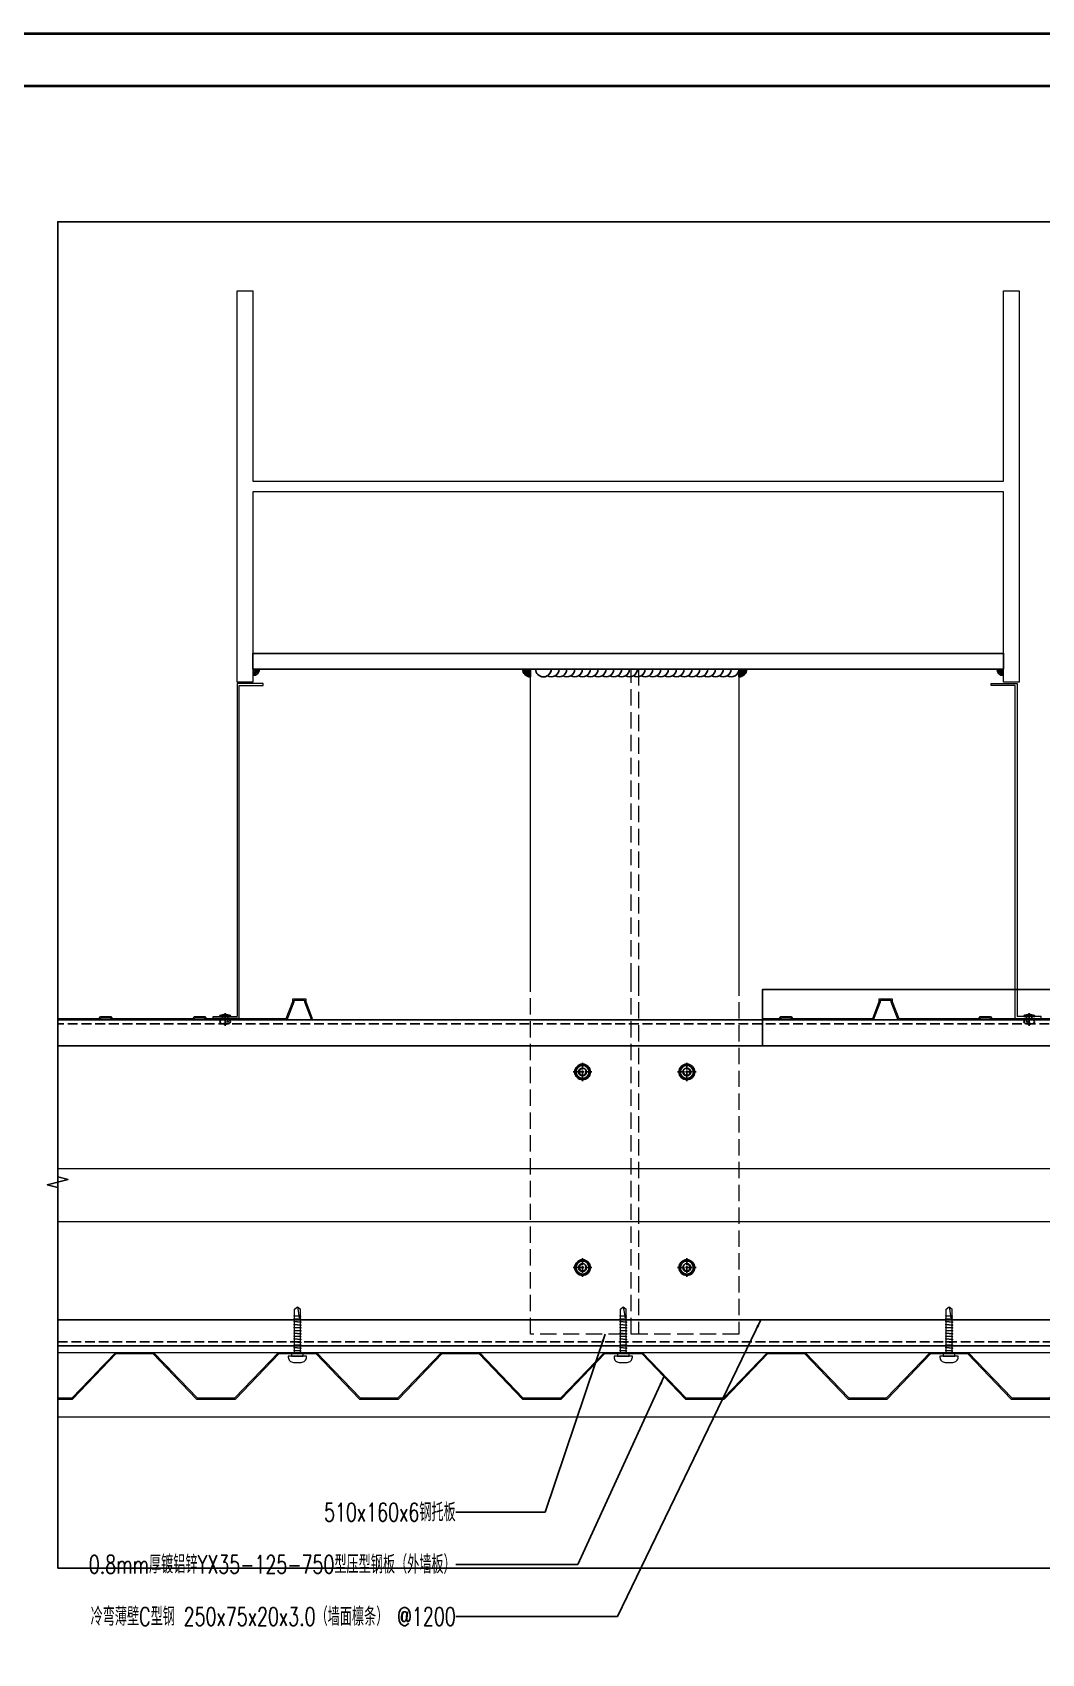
# Model space of a CAD drawing. Extents: x -160106 to 966792, y -663931 to 1550022.
# Drawn here: x -85492 to -84717, y -138860 to -137617 of the extents above; entities that cross this region are included whole.
import ezdxf
from ezdxf.enums import TextEntityAlignment as Align
from ezdxf.xclip import XClip

# ---------------------------------------------------------------- set-up
doc = ezdxf.new("R2010")
doc.units = 0
for name, pattern in [('CENTER', [2, 1.25, -0.25, 0.25, -0.25]), ('DASH', [0.35, 0.25, -0.1]), ('ZN-DASH', [0.35, 0.25, -0.1])]:
    doc.linetypes.add(name, pattern=pattern)
for name, color, linetype in [('!ZN4-焊缝-8', 8, 'Continuous'), ('!ZN4-配件-11', 11, 'Continuous'), ('!ZN5-钢材投影-40', 40, 'Continuous'), ('!ZN6-虚线-8', 8, 'ZN-DASH'), ('0-cxFrame', 155, 'Continuous'), ('3符号', 173, 'Continuous'), ('DIM', 173, 'Continuous'), ('TEXT', 7, 'Continuous'), ('焊缝', 8, 'Continuous')]:
    doc.layers.add(name, color=color, linetype=linetype)
for name, color, linetype, lineweight in [('0-cxText', 131, 'Continuous', 25), ('0_PURLIN-CON', 253, 'Continuous', 15), ('0_SCREW RIVET', 4, 'Continuous', 15), ('S-col', 2, 'Continuous', 0), ('彩钢板', 6, 'Continuous', 15)]:
    doc.layers.add(name, color=color, linetype=linetype, lineweight=lineweight)
doc.layers.add('0_INSULATION', color=252, linetype='Continuous', lineweight=9, transparency=0.2)
doc.styles.add('cx_tuming', font='simhei.ttf')
doc.styles.add('cx_tuqian1', font='')
doc.styles.add('DHTEXT-1', font='ROMANS.shx', dxfattribs={"width": 0.7, "bigfont": 'CHINESE.shx'})
doc.styles.add('黑体', font='simhei.ttf', dxfattribs={"height": 12})
doc.styles.get('cx_tuqian1').set_extended_font_data('SimSun')
doc.dimstyles.new('ZN4', dxfattribs={"dimscale": 4, "dimtxt": 2.5, "dimasz": 1.5, "dimexe": 1, "dimexo": 2, "dimgap": 0.9, "dimtad": 1, "dimdec": 0, "dimdsep": 46, "dimtxsty": 'DHTEXT-1', "dimblk": 'ARCHTICK', "dimcen": 2.5, "dimclrd": 173, "dimclre": 173, "dimclrt": 7, "dimazin": 2, "dimtfac": 1, "dimtix": 1, "dimtmove": 2, "dimatfit": 3, "dimfxl": 0, "dimarcsym": 0})

# ---------------------------------------------------------------- blocks, each defined once
blk = doc.blocks.new('20250827133424')
at = {"layer": '彩钢板', "color": 1}
for p, q in [((-30.4, -18), (-31.1, -17.3)), ((780.4, -18), (781.1, -17.3))]:
    blk.add_line(p, q, dxfattribs=at)
for points in [[(-31.1, -17.3), (-14.5, 0), (14.5, 0), (48, -35), (77, -35), (110.5, 0), (139.5, 0), (173, -35), (202, -35), (235.5, 0), (264.5, 0), (298, -35), (327, -35), (360.5, 0), (389.5, 0), (423, -35), (452, -35), (485.5, 0), (514.5, 0), (548, -35), (577, -35), (610.5, 0), (639.5, 0), (673, -35), (702, -35), (735.5, 0), (764.5, 0), (781.1, -17.3)], [(-30.4, -18), (-14.1, -1), (14.1, -1), (47.6, -36), (77.4, -36), (110.9, -1), (139.1, -1), (172.6, -36), (202.4, -36), (235.9, -1), (264.1, -1), (297.6, -36), (327.4, -36), (360.9, -1), (389.1, -1), (422.6, -36), (452.4, -36), (485.9, -1), (514.1, -1), (547.6, -36), (577.4, -36), (610.9, -1), (639.1, -1), (672.6, -36), (702.4, -36), (735.9, -1), (764.1, -1), (780.4, -18)]]:
    blk.add_lwpolyline(points, dxfattribs=at)
blk = doc.blocks.new('*U3258')
at = {"layer": '!ZN5-钢材投影-40'}
for points in [[(4062.1, -11040.4), (5641.9, -11040.4), (5641.9, -11290.4), (4062.1, -11290.4)], [(4062.1, -11060.4), (5641.9, -11060.4), (5641.9, -11270.4), (4062.1, -11270.4)]]:
    blk.add_lwpolyline(points, close=True, dxfattribs=at)
at = {"layer": '!ZN6-虚线-8', "ltscale": 30}
blk.add_lwpolyline([(4062.1, -11043.5), (5641.9, -11043.5), (5641.9, -11287.4), (4062.1, -11287.4)], close=True, dxfattribs=at)
blk = doc.blocks.new('*U3260')
at = {"layer": '0_INSULATION'}
blk.add_lwpolyline([(112897.34, -53414.26), (112897.34, -53464.26), (113728.44, -53464.26), (113728.44, -53414.26)], close=True, dxfattribs=at)
blk = doc.blocks.new('$紧固件$00000145')
at = {"layer": '0_SCREW RIVET'}
for p, q in [((-1.7, 9.4), (-1.7, 7.2)), ((-1.7, 6.7), (-1.7, 5)), ((-1.7, 4.5), (-1.7, 2.8)), ((-1.7, 2.3), (-1.7, 0.6)), ((-1.7, 0.1), (-1.7, -1.6)), ((2.8, 9.4), (2.8, 7.6)), ((2.8, 7.1), (2.8, 5.4)), ((2.8, 4.9), (2.8, 3.2)), ((2.8, 2.7), (2.8, 1)), ((2.8, 0.5), (2.8, -1.2)), ((-1.7, -2.1), (-1.7, -3.8)), ((-1.7, -4.3), (-1.7, -6)), ((-1.7, -6.5), (-1.7, -8.2)), ((-1.7, -8.7), (-1.7, -10.5)), ((-1.7, -11), (-1.7, -12.7)), ((2.8, -1.7), (2.8, -3.4)), ((2.8, -3.9), (2.8, -5.6)), ((2.8, -6.1), (2.8, -7.8)), ((2.8, -8.3), (2.8, -10.1)), ((2.8, -10.6), (2.8, -12.3)), ((-1.7, -13.2), (-1.7, -14.9)), ((-1.7, -15.4), (-1.7, -17.1)), ((-1.7, -17.6), (-1.7, -19.3)), ((-1.7, -19.8), (-1.7, -24.8)), ((-1.7, -24.8), (0.5, -26.6)), ((0.5, -26.6), (2.8, -24.8)), ((2.8, -12.8), (2.8, -14.5)), ((2.8, -15), (2.8, -16.7)), ((2.8, -17.2), (2.8, -18.9)), ((2.8, -19.4), (2.8, -24.8))]:
    blk.add_line(p, q, dxfattribs=at)
blk.add_lwpolyline([(-6.5, 12.1, -0.414214), (-2.5, 16.1), (3.5, 16.1, -0.414214), (7.5, 12.1), (7.5, 12.2), (7.5, 11.4), (-6.5, 11.4), (-6.5, 12.2)], format="xyb", close=True, dxfattribs=at)
for points in [[(-4, 11.4), (5, 11.4), (5, 9.4), (-4, 9.4)], [(-1.7, 6.7), (2.8, 7.1), (3.3, 7.4), (2.8, 7.6), (-1.7, 7.2), (-2.2, 6.9)], [(-1.7, 4.5), (2.8, 4.9), (3.3, 5.2), (2.8, 5.4), (-1.7, 5), (-2.2, 4.7)], [(-1.7, 2.3), (2.8, 2.7), (3.3, 3), (2.8, 3.2), (-1.7, 2.8), (-2.2, 2.5)], [(-1.7, 0.1), (2.8, 0.5), (3.3, 0.8), (2.8, 1), (-1.7, 0.6), (-2.2, 0.3)], [(-1.7, -2.1), (2.8, -1.7), (3.3, -1.4), (2.8, -1.2), (-1.7, -1.6), (-2.2, -1.9)], [(-1.7, -4.3), (2.8, -3.9), (3.3, -3.6), (2.8, -3.4), (-1.7, -3.8), (-2.2, -4.1)], [(-1.7, -6.5), (2.8, -6.1), (3.3, -5.8), (2.8, -5.6), (-1.7, -6), (-2.2, -6.3)], [(-1.7, -8.7), (2.8, -8.3), (3.3, -8.1), (2.8, -7.8), (-1.7, -8.2), (-2.2, -8.5)], [(-1.7, -11), (2.8, -10.6), (3.3, -10.3), (2.8, -10.1), (-1.7, -10.5), (-2.2, -10.7)], [(-1.7, -13.2), (2.8, -12.8), (3.3, -12.5), (2.8, -12.3), (-1.7, -12.7), (-2.2, -13)], [(-1.7, -15.4), (2.8, -15), (3.3, -14.7), (2.8, -14.5), (-1.7, -14.9), (-2.2, -15.2)], [(-1.7, -17.6), (2.8, -17.2), (3.3, -16.9), (2.8, -16.7), (-1.7, -17.1), (-2.2, -17.4)]]:
    blk.add_lwpolyline(points, close=True, dxfattribs=at)
for points in [[(1.7, -19), (-1.7, -19.3), (-2.2, -19.6), (-1.7, -19.8), (1.6, -19.5)], [(0.5, -26.6), (1.9, -18), (2.5, -19.4), (2.5, -19.4), (2.8, -19.9)], [(2.3, -18.9), (2.8, -18.9), (3.3, -19.1), (2.8, -19.4), (2.5, -19.4)]]:
    blk.add_lwpolyline(points, dxfattribs=at)
blk = doc.blocks.new('20250826103610')
at = {"layer": '彩钢板'}
blk.add_line((18.4, 0.6), (19.3, 1), dxfattribs=at)
for points in [[(-900.7, 1), (-895.7, 14), (-895.7, 16), (-885.7, 16), (-885.7, 14), (-880.7, 1), (-819.2, 1), (-818.2, 2.5), (-810.2, 2.5), (-809.2, 1), (-747.2, 1), (-746.2, 2.5), (-738.2, 2.5), (-737.2, 1), (-675.7, 1), (-670.7, 14), (-670.7, 16), (-660.7, 16), (-660.7, 15), (-660.7, 14), (-655.7, 1), (-594.2, 1), (-593.2, 2.5), (-585.2, 2.5), (-584.2, 1), (-522.2, 1), (-521.2, 2.5), (-513.2, 2.5), (-512.2, 1), (-450.7, 1), (-445.7, 14), (-445.7, 16), (-435.7, 16), (-435.7, 14), (-430.7, 1), (-369.2, 1), (-368.2, 2.5), (-360.2, 2.5), (-359.2, 1), (-297.2, 1), (-296.2, 2.5), (-288.2, 2.5), (-287.2, 1), (-225.7, 1), (-220.7, 14), (-220.7, 16), (-210.7, 16), (-210.7, 14), (-205.7, 1), (-144.2, 1), (-143.2, 2.5), (-135.2, 2.5), (-134.2, 1), (-72.2, 1), (-71.2, 2.5), (-63.2, 2.5), (-62.2, 1), (-0.7, 1), (4.3, 14), (4.3, 16), (14.3, 16), (14.3, 14), (19.3, 1)], [(-900.7, 1), (-899.8, 0.6), (-894.7, 13.8), (-894.7, 15), (-886.7, 15), (-886.7, 13.8), (-881.4, 0), (-818.7, 0), (-817.7, 1.5), (-810.7, 1.5), (-809.7, 0), (-746.7, 0), (-745.7, 1.5), (-738.7, 1.5), (-737.7, 0), (-675, 0), (-669.7, 13.8), (-669.7, 15), (-661.7, 15), (-661.7, 13.8), (-656.4, 0), (-593.7, 0), (-592.7, 1.5), (-585.7, 1.5), (-584.7, 0), (-521.7, 0), (-520.7, 1.5), (-513.7, 1.5), (-512.7, 0), (-450, 0), (-444.7, 13.8), (-444.7, 15), (-436.7, 15), (-436.7, 13.8), (-431.4, 0), (-368.7, 0), (-367.7, 1.5), (-360.7, 1.5), (-359.7, 0), (-296.7, 0), (-295.7, 1.5), (-288.7, 1.5), (-287.7, 0), (-225, 0), (-219.7, 13.8), (-219.7, 15), (-211.7, 15), (-211.7, 13.8), (-206.4, 0), (-143.7, 0), (-142.7, 1.5), (-135.7, 1.5), (-134.7, 0), (-71.7, 0), (-70.7, 1.5), (-63.7, 1.5), (-62.7, 0), (0, 0), (5.3, 13.8), (5.3, 15), (13.3, 15), (13.3, 13.8), (18.4, 0.6)]]:
    blk.add_lwpolyline(points, dxfattribs=at)
blk = doc.blocks.new('20250919151028')
at = {"layer": '!ZN5-钢材投影-40', "ltscale": 0.3}
blk.add_lwpolyline([(0, 10), (-576, 10), (-576, 22), (0, 22)], close=True, dxfattribs=at)
at = {"layer": '焊缝', "ltscale": 30}
for centre, radius, start, end in [((-576, 10), 5, 270, 0), ((-576, 10), 4, 270, 0), ((-576, 10), 3, 270, 0), ((-576, 10), 2, 270, 0), ((-576, 10), 1, 270, 0), ((0, 10), 5, 180, 270), ((0, 10), 4, 180, 270), ((0, 10), 3, 180, 270), ((0, 10), 2, 180, 270), ((0, 10), 1, 180, 270)]:
    blk.add_arc(centre, radius, start, end, dxfattribs=at)
blk = doc.blocks.new('*U3463')
at = {"color": 0, "linetype": 'CENTER', "ltscale": 3}
for p, q in [((-7.1, 0), (7.1, 0)), ((0, 7.1), (0, -7.1))]:
    blk.add_line(p, q, dxfattribs=at)
at = {"linetype": 'ByBlock', "ltscale": 10}
blk.add_lwpolyline([(5, 2.9), (0, 5.8), (-5, 2.9), (-5, -2.9), (0, -5.8), (5, -2.9)], close=True, dxfattribs=at)
for radius in [6, 5, 3]:
    blk.add_circle((0, 0), radius, dxfattribs=at)
blk.add_arc((0, 0), 2.6, 180, 90, dxfattribs=at)
blk = doc.blocks.new('20250919154702')
at = {"layer": '!ZN4-焊缝-8', "ltscale": 0.1}
h = blk.add_hatch(color=256, dxfattribs=at)
edge = h.paths.add_edge_path()
edge.add_line((-230, 104), (-230, 110))
edge.add_line((-230, 110), (-236, 110))
edge.add_arc((-230, 110), 6, 180, 270)
h = blk.add_hatch(color=256, dxfattribs=at)
edge = h.paths.add_edge_path()
edge.add_line((-70, 104), (-70, 110))
edge.add_line((-70, 110), (-64, 110))
edge.add_arc((-70, 110), 6, -90, 0, ccw=False)
for points in [[(-230, 104), (-230, 110), (-236, 110, 0.414214)], [(-70, 104), (-70, 110), (-64, 110, -0.414214)]]:
    blk.add_lwpolyline(points, format="xyb", close=True, dxfattribs=at)
at = {"layer": '0_PURLIN-CON', "color": 2, "ltscale": 0.05}
blk.add_lwpolyline([(-230, -128), (-230, 110), (-70, 110), (-70, -128)], dxfattribs=at)
at = {"layer": '0_PURLIN-CON', "color": 2, "linetype": 'DASH', "ltscale": 50}
blk.add_lwpolyline([(-152.8, -128), (-152.8, 110), (-147.2, 110), (-147.2, -128)], dxfattribs=at)
at = {"layer": '0_PURLIN-CON', "color": 2, "linetype": 'DASH', "ltscale": 50, "elevation": 0}
for points in [[(-70, -128), (-70, -400), (-230, -400), (-230, -128)], [(-147.2, -128), (-147.2, -400), (-152.8, -400), (-152.8, -128)]]:
    blk.add_lwpolyline(points, dxfattribs=at)
at = {"layer": '焊缝', "ltscale": 50}
blk.add_lwpolyline([(-70, 110, -0.57735), (-79, 104.8, 0.267949), (-76, 110, -0.57735), (-85, 104.8, 0.267949), (-82, 110, -0.57735), (-91, 104.8, 0.267949), (-88, 110, -0.57735), (-97, 104.8, 0.267949), (-94, 110, -0.57735), (-103, 104.8, 0.267949), (-100, 110, -0.57735), (-109, 104.8, 0.267949), (-106, 110, -0.57735), (-115, 104.8, 0.267949), (-112, 110, -0.57735), (-121, 104.8, 0.267949), (-118, 110, -0.57735), (-127, 104.8, 0.267949), (-124, 110, -0.57735), (-133, 104.8, 0.267949), (-130, 110, -0.57735), (-139, 104.8, 0.267949), (-136, 110, -0.57735), (-145, 104.8, 0.267949), (-142, 110, -0.57735), (-151, 104.8, 0.267949), (-148, 110, -0.57735), (-157, 104.8, 0.267949), (-154, 110, -0.57735), (-163, 104.8, 0.267949), (-160, 110, -0.57735), (-169, 104.8, 0.267949), (-166, 110, -0.57735), (-175, 104.8, 0.267949), (-172, 110, -0.57735), (-181, 104.8, 0.267949), (-178, 110, -0.57735), (-187, 104.8, 0.267949), (-184, 110, -0.57735), (-193, 104.8, 0.267949), (-190, 110, -0.57735), (-199, 104.8, 0.267949), (-196, 110, -0.57735), (-205, 104.8, 0.267949), (-202, 110, -0.57735), (-211, 104.8, 0.267949), (-208, 110, -0.57735), (-217, 104.8, 0.267949), (-214, 110, -1), (-226, 110, -1)], format="xyb", dxfattribs=at)
at = {"layer": '!ZN4-配件-11', "color": 1, "rotation": 270}
for p in [(-190, -199, 0), (-190, -349, 0)]:
    blk.add_blockref('*U3463', p, dxfattribs=at)
at = {"layer": '!ZN4-配件-11', "color": 1, "xscale": -1.000000000000002, "rotation": 90}
for p in [(-110, -199, 0), (-110, -349, 0)]:
    blk.add_blockref('*U3463', p, dxfattribs=at)
blk = doc.blocks.new('*U1324')
at = {"color": 0, "linetype": 'CENTER', "ltscale": 3}
blk.add_line((7, 0), (-2.5, 0), dxfattribs=at)
at = {"linetype": 'ByBlock', "lineweight": -2, "ltscale": 10}
for p, q in [((-1.2, -3), (-1.2, 3)), ((0, 4.2), (0, -4.2)), ((2.5, 2), (0, 2)), ((2.5, 2.5), (2.5, -2.5)), ((2.5, -2), (0, -2))]:
    blk.add_line(p, q, dxfattribs=at)
for centre, radius, start, end in [((4.4, 0), 5.96, 160.395, 199.605), ((0, 3), 1.2, 90, 180), ((4, 2.5), 1.5, 348.448, 180), ((13.2, 0), 8, 164.3308, 195.6692), ((3.2, 0), 2.67, 323.2266, 36.7843), ((0, -3), 1.2, 180, 270), ((4, -2.5), 1.5, 180, 11.552)]:
    blk.add_arc(centre, radius, start, end, dxfattribs=at)
at = {"layer": 'Defpoints', "color": 0, "ltscale": 10, "style": 'DHTEXT-1', "width": 0.7}
blk.add_text('D4', height=1, rotation=90, dxfattribs=at).set_placement((4.4, -1.8), align=Align.CENTER)
blk = doc.blocks.new('20250919151740')
at = {"layer": '彩钢板'}
for p, q in [((-20, 227), (0, 227)), ((-20, 225.5), (-20, 227)), ((-1.5, 225.5), (-20, 225.5)), ((-1.5, -30), (-1.5, 225.5)), ((0, 227), (0, -28.5)), ((-1.5, -30), (18.5, -30)), ((18.5, -30), (18.5, -28.5))]:
    blk.add_line(p, q, dxfattribs=at)
at = {"layer": '彩钢板', "ltscale": 50}
blk.add_line((18.5, -28.5), (0, -28.5), dxfattribs=at)
at = {"layer": '!ZN4-配件-11', "color": 1, "rotation": 270}
blk.add_blockref('*U1324', (9.2, -28.5), dxfattribs=at)
blk = doc.blocks.new('20250919174842')
at = {"layer": 'S-col'}
blk.add_lwpolyline([(-1600, 250), (-1600, 550), (-1588, 550), (-1588, 404), (-1012, 404), (-1012, 550), (-1000, 550), (-1000, 250), (-1012, 250), (-1012, 396), (-1588, 396), (-1588, 250)], close=True, dxfattribs=at)
at = {"xscale": 2, "yscale": 2, "zscale": 2}
blk.add_blockref('*U3260', (-228256.9, 106664.5), dxfattribs=at)
at = {"xscale": -1, "rotation": 180}
for p in [(-1554.3, -255.6), (-1304.3, -255.6), (-1054.3, -255.6)]:
    blk.add_blockref('$紧固件$00000145', p, dxfattribs=at)
at = {"layer": '0_PURLIN-CON', "ltscale": 50}
blk.add_blockref('20250919154702', (-1145, 150), dxfattribs=at)
at = {"layer": '0_PURLIN-CON', "xscale": -1, "rotation": 180}
blk.add_blockref('*U3258', (-6524.3, -11299.4), dxfattribs=at)
at = {"layer": '3符号', "ltscale": 500}
blk.add_blockref('20250826103610', (-1561.7, -9), dxfattribs=at)
ref = blk.add_blockref('20250826103610', (-661.7, -9), dxfattribs=at)
XClip(ref).set_block_clipping_path([(-535.3214837488, -20.0000003733), (-241.83174449, 23.208823474)])
at = {"layer": 'TEXT', "ltscale": 30}
blk.add_blockref('20250919151028', (-1012, 250), dxfattribs=at)
at = {"layer": '彩钢板', "ltscale": 50, "xscale": -1}
blk.add_blockref('20250919151740', (-1600, 22), dxfattribs=at)
at = {"layer": '彩钢板', "ltscale": 50}
blk.add_blockref('20250919151740', (-1001.5, 22), dxfattribs=at)
at = {"layer": '彩钢板'}
blk.add_blockref('20250827133424', (-2428.7, -264), dxfattribs=at)
ref = blk.add_blockref('20250827133424', (-1678.7, -264), dxfattribs=at)
XClip(ref).set_block_clipping_path([(-681.474614234, -49.4885559758), (764.072902109, 140.71304402)])
blk = doc.blocks.new('TK22.A2 L(Dragon)')
at = {"layer": '0-cxFrame', "color": 7, "const_width": 0.5}
blk.add_lwpolyline([(0, 0), (-594, 0), (-594, 420), (0, 420)], close=True, dxfattribs=at)
at = {"layer": '0-cxFrame', "const_width": 0.5}
blk.add_lwpolyline([(-80, 10), (-574, 10), (-574, 410), (-80, 410)], close=True, dxfattribs=at)
at = {"style": '黑体', "flags": 4}
blk.add_attdef('图幅', text='', height=3.3, dxfattribs=at).set_placement((-40, 3), align=Align.RIGHT)
at = {"layer": '0-cxText', "flags": 4}
for tag, height, style, p in [('建设单位', 3.5, 'cx_tuming', (-45, 240)), ('项目名称', 3.5, 'cx_tuming', (-45, 210)), ('子项名称', 3.5, 'cx_tuming', (-45, 180)), ('工程编号', 3.3, 'cx_tuqian1', (-35, 165)), ('图名1', 3.5, 'cx_tuming', (-45, 87)), ('图名2', 3.5, 'cx_tuming', (-45, 79)), ('图名3', 3.5, 'cx_tuming', (-45, 71)), ('出图日期', 3.3, 'cx_tuqian1', (-39, 60)), ('专业', 3.3, 'cx_tuqian1', (-55, 52)), ('图号', 3.3, 'cx_tuqian1', (-55, 44)), ('版次', 3.3, 'cx_tuqian1', (-20, 44))]:
    blk.add_attdef(tag, text='', height=height, dxfattribs=dict(at, style=style)).set_placement(p, align=Align.MIDDLE)
at = {"layer": 'Defpoints', "color": 6, "flags": 4}
for tag, height, style, p in [('tufu', 3.3, '黑体', (-12, 12)), ('dwfname', 4, 'cx_tuqian1', (-80, 3))]:
    blk.add_attdef(tag, text='', height=height, dxfattribs=dict(at, style=style)).set_placement(p, align=Align.RIGHT)
blk = doc.blocks.new('_ArchTick')
at = {"color": 0, "linetype": 'ByBlock', "const_width": 0.4}
blk.add_lwpolyline([(-0.5, -0.5), (0.5, 0.5)], dxfattribs=at)

msp = doc.modelspace()

# ---------------------------------------------------------------- block references
at = {"ltscale": 40}
ref = msp.add_blockref('20250919174842', (-83734.38, -138365.37), dxfattribs=at)
XClip(ref).set_block_clipping_path([(-1737.727244179, -429.4694131733), (-283.1170685769, 603.0737668996)])

# ---------------------------------------------------------------- texts
at = {"layer": 'TEXT', "ltscale": 40, "style": 'DHTEXT-1', "width": 0.7}
msp.add_text('冷弯薄壁C型钢 250x75x20x3.0（墙面檩条） @1200', height=14, dxfattribs=at).set_placement((-85166.71, -138832.01), align=Align.MIDDLE_RIGHT)

# ---------------------------------------------------------------- next in the draw order: linework, layer by layer
at = {"layer": '3符号'}
msp.add_lwpolyline([(-85472.1, -138674.97), (-85472.1, -138502.9), (-85480.1, -138500.9), (-85464.1, -138496.9), (-85472.1, -138494.9), (-85472.1, -138322.84)], dxfattribs=at)

# ---------------------------------------------------------------- next in the draw order: block references
at = {"layer": '0-cxFrame', "xscale": 4, "yscale": 4, "zscale": 4}
msp.add_blockref('TK22.A2 L(Dragon)', (-83487.4, -139298.12), dxfattribs=at)

# ---------------------------------------------------------------- next in the draw order: texts
at = {"layer": 'TEXT', "ltscale": 40, "style": 'DHTEXT-1', "width": 0.7}
for s, p in [('510x160x6钢托板', (-85166.71, -138752.01)), ('0.8mm厚镀铝锌YX35-125-750型压型钢板（外墙板）', (-85166.71, -138792.01))]:
    msp.add_text(s, height=14, dxfattribs=at).set_placement(p, align=Align.MIDDLE_RIGHT)

# ---------------------------------------------------------------- next in the draw order: leaders
at = {"layer": 'DIM'}
for points in [[(-84932.54, -138604.37), (-85042.66, -138832.01), (-85166.71, -138832.01)], [(-85052, -138615.37), (-85097.96, -138752.01), (-85166.71, -138752.01)], [(-85006.93, -138648.24), (-85073.04, -138792.01), (-85166.71, -138792.01)]]:
    msp.add_leader(points, dimstyle='ZN4', dxfattribs=at)

doc.saveas('drawing.dxf')
